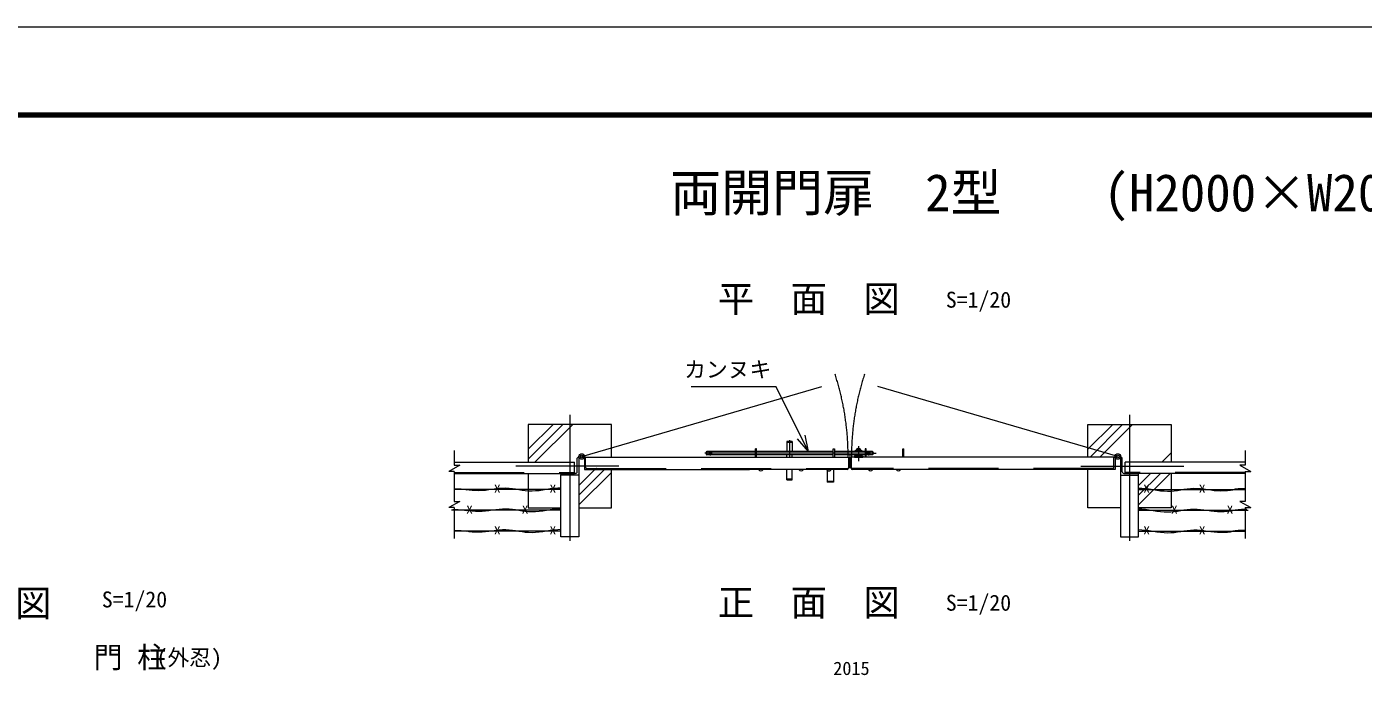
# Model space of a CAD drawing. Units: millimetres, scale not verified. Extents: x -5936 to 5936, y -4198 to 4198.
# Drawn here: x -1380 to 3432, y 1861 to 4198 of the extents above; entities that cross this region are included whole.
import ezdxf
from ezdxf.enums import TextEntityAlignment as Align

# ---------------------------------------------------------------- set-up
doc = ezdxf.new("R2010")
doc.units = ezdxf.units.MM
doc.header["$LTSCALE"] = 30
for name, pattern in [('USER1', [58, 30, -9, 2.5, -5, 2.5, -9]), ('USER2', [12.6, 8.4, -4.2]), ('USER3', [50.5, 30, -9, 2.5, -9])]:
    doc.linetypes.add(name, pattern=pattern)
doc.layers.add('0-0_D-TTL-TXT', color=7, linetype='Continuous')
for name, color, linetype, lineweight in [('0-1_27', 3, 'Continuous', 9), ('0-2_D-STR1', 1, 'Continuous', 9), ('0-3_D-STR-TXT', 7, 'Continuous', 9), ('0-4_30', 7, 'Continuous', 9), ('0-5_D-STR4', 7, 'Continuous', 9), ('0-7_22', 7, 'Continuous', 9), ('0-8_D-STR-DIM', 7, 'Continuous', 9), ('0-B_D-DCR-HCH', 7, 'Continuous', 9), ('0-C_1', 7, 'Continuous', 9), ('0-F_D-TTL', 7, 'Continuous', 9)]:
    doc.layers.add(name, color=color, linetype=linetype, lineweight=lineweight)
doc.styles.add('ＭＳ ゴシック', font='')
doc.styles.get('ＭＳ ゴシック').set_extended_font_data('MS Gothic')

# ---------------------------------------------------------------- blocks, each defined once
blk = doc.blocks.new('G76')
at = {"layer": '0-C_1'}
for q in [(215312.7, 206638.4), (217659.3, 200972.3), (218490.6, 201393.2)]:
    blk.add_line((218860.3, 199631.6), q, dxfattribs=at)

msp = doc.modelspace()

# ---------------------------------------------------------------- linework, layer by layer
at = {"layer": '0-1_27', "linetype": 'USER1'}
for p, q in [((617.99, 2648.84), (1538.67, 2917.25)), ((2547.99, 2648.84), (1627.32, 2917.25))]:
    msp.add_line(p, q, dxfattribs=at)
at = {"layer": '0-1_27'}
for p, q in [((1356.91, 2703.46), (1356.91, 2667.46)), ((1375.91, 2703.46), (1356.91, 2703.46)), ((1375.91, 2703.46), (1375.91, 2667.46)), ((1068.41, 2667.46), (1066.41, 2665.46)), ((1066.41, 2665.46), (1066.41, 2656.46)), ((1066.41, 2656.46), (1068.41, 2654.46)), ((1242.99, 2667.46), (1068.41, 2667.46)), ((1068.41, 2667.46), (1068.41, 2654.46)), ((1242.99, 2654.46), (1068.41, 2654.46)), ((1242.99, 2646.96), (1242.99, 2676.46)), ((1247.49, 2676.46), (1242.99, 2676.46)), ((1247.49, 2646.96), (1247.49, 2676.46)), ((1523.49, 2667.46), (1247.49, 2667.46)), ((1523.49, 2654.46), (1247.49, 2654.46)), ((1356.91, 2646.96), (1356.91, 2654.46)), ((1375.91, 2646.96), (1375.91, 2654.46)), ((1523.49, 2646.96), (1523.49, 2676.46)), ((1523.49, 2676.46), (1527.99, 2676.46)), ((1527.99, 2676.46), (1527.99, 2646.96)), ((1637.99, 2667.46), (1527.99, 2667.46)), ((1637.99, 2654.46), (1527.99, 2654.46)), ((1599.49, 2649.96), (1629.49, 2649.96)), ((1599.49, 2649.96), (1599.49, 2646.96)), ((1599.49, 2646.96), (1629.49, 2646.96)), ((1628.99, 2651.56), (1599.99, 2651.56)), ((1599.99, 2651.56), (1599.99, 2649.96)), ((1612.89, 2654.46), (1612.89, 2651.56)), ((1616.09, 2654.46), (1616.09, 2651.56)), ((1628.99, 2651.56), (1628.99, 2649.96)), ((1629.49, 2649.96), (1629.49, 2646.96)), ((1637.99, 2676.46), (1637.99, 2646.96)), ((1642.49, 2676.46), (1637.99, 2676.46)), ((1642.49, 2646.96), (1642.49, 2676.46)), ((1664.41, 2667.46), (1642.49, 2667.46)), ((1664.41, 2654.46), (1642.49, 2654.46)), ((1664.41, 2654.46), (1664.41, 2667.46)), ((1666.41, 2665.46), (1664.41, 2667.46)), ((1666.41, 2656.46), (1664.41, 2654.46)), ((1666.41, 2665.46), (1666.41, 2656.46)), ((1773.49, 2646.96), (1773.49, 2676.46)), ((1773.49, 2676.46), (1777.99, 2676.46)), ((1777.99, 2646.96), (1777.99, 2676.46)), ((1356.91, 2564.46), (1356.91, 2601.96)), ((1375.91, 2564.46), (1375.91, 2601.96)), ((1501.99, 2601.96), (1501.99, 2556.96)), ((1523.99, 2601.96), (1523.99, 2556.96)), ((1356.91, 2564.46), (1375.91, 2564.46)), ((1523.99, 2556.96), (1501.99, 2556.96)), ((542.99, 2530), (159.18, 2530)), ((2622.99, 2530), (3006.81, 2530)), ((542.99, 2455), (148.65, 2455)), ((2622.99, 2455), (3017.33, 2455)), ((542.99, 2380), (159.18, 2380)), ((2622.99, 2380), (3006.81, 2380))]:
    msp.add_line(p, q, dxfattribs=at)
at = {"layer": '0-1_27', "linetype": 'USER2'}
for p, q in [((1375.91, 2698.96), (1356.91, 2698.96)), ((1076.91, 2654.46), (1076.91, 2667.46)), ((1085.91, 2654.46), (1085.91, 2667.46)), ((1646.91, 2654.46), (1646.91, 2667.46)), ((1655.91, 2654.46), (1655.91, 2667.46)), ((1356.91, 2568.96), (1375.91, 2568.96)), ((1501.99, 2559.96), (1523.99, 2559.96))]:
    msp.add_line(p, q, dxfattribs=at)
at = {"layer": '0-1_27', "linetype": 'USER3'}
for p, q in [((1366.41, 2707.65), (1366.41, 2646.96)), ((1669.84, 2660.96), (1061.09, 2660.96)), ((1081.41, 2652.71), (1081.41, 2669.21)), ((1627.82, 2668.86), (1601.17, 2668.86)), ((1614.49, 2686.72), (1614.49, 2676.19)), ((1614.49, 2679.08), (1614.49, 2631.58)), ((1651.41, 2652.71), (1651.41, 2669.21)), ((1664.87, 2660.96), (1677.62, 2660.96))]:
    msp.add_line(p, q, dxfattribs=at)
at = {"layer": '0-1_27'}
for points in [[(159.18, 2532.94), (160.92, 2532.99), (172.68, 2532.77), (184.25, 2532.02), (195.63, 2530.72), (203.9, 2529.37)], [(542.99, 2535.37), (531.23, 2535), (517.94, 2533.94), (504.53, 2532.22), (490.99, 2529.85), (477.53, 2527.48), (464.36, 2525.76), (451.48, 2524.68), (438.88, 2524.26), (426.58, 2524.48), (414.56, 2525.36), (402.82, 2526.88), (391.38, 2529.05), (380, 2531.26), (368.45, 2532.87), (356.75, 2533.9), (344.88, 2534.35), (332.84, 2534.2), (320.65, 2533.47), (308.29, 2532.16), (295.77, 2530.25), (283.26, 2528.32), (270.94, 2526.93), (258.81, 2526.08), (246.87, 2525.76), (235.11, 2525.98), (223.54, 2526.73), (212.16, 2528.02), (203.9, 2529.37)], [(2622.99, 2535.37), (2634.75, 2535), (2648.04, 2533.94), (2661.46, 2532.22), (2675, 2529.85), (2688.46, 2527.48), (2701.62, 2525.76), (2714.51, 2524.68), (2727.1, 2524.26), (2739.41, 2524.48), (2751.43, 2525.36), (2763.16, 2526.88), (2774.61, 2529.05), (2785.99, 2531.26), (2797.53, 2532.87), (2809.24, 2533.9), (2821.11, 2534.35), (2833.14, 2534.2), (2845.34, 2533.47), (2857.69, 2532.16), (2870.21, 2530.25), (2882.72, 2528.32), (2895.04, 2526.93), (2907.17, 2526.08), (2919.12, 2525.76), (2930.88, 2525.98), (2942.45, 2526.73), (2953.83, 2528.02), (2962.09, 2529.37)], [(3006.81, 2532.94), (3005.06, 2532.99), (2993.3, 2532.77), (2981.73, 2532.02), (2970.35, 2530.72), (2962.09, 2529.37)], [(153.64, 2457.8), (160.92, 2457.99), (172.68, 2457.77), (184.25, 2457.02), (195.63, 2455.72), (203.9, 2454.37)], [(542.99, 2460.37), (531.23, 2460), (517.94, 2458.94), (504.53, 2457.22), (490.99, 2454.85), (477.53, 2452.48), (464.36, 2450.76), (451.48, 2449.68), (438.88, 2449.26), (426.58, 2449.48), (414.56, 2450.36), (402.82, 2451.88), (391.38, 2454.05), (380, 2456.26), (368.45, 2457.87), (356.75, 2458.9), (344.88, 2459.35), (332.84, 2459.2), (320.65, 2458.47), (308.29, 2457.16), (295.77, 2455.25), (283.26, 2453.32), (270.94, 2451.93), (258.81, 2451.08), (246.87, 2450.76), (235.11, 2450.98), (223.54, 2451.73), (212.16, 2453.02), (203.9, 2454.37)], [(2622.99, 2460.37), (2634.75, 2460), (2648.04, 2458.94), (2661.46, 2457.22), (2675, 2454.85), (2688.46, 2452.48), (2701.62, 2450.76), (2714.51, 2449.68), (2727.1, 2449.26), (2739.41, 2449.48), (2751.43, 2450.36), (2763.16, 2451.88), (2774.61, 2454.05), (2785.99, 2456.26), (2797.53, 2457.87), (2809.24, 2458.9), (2821.11, 2459.35), (2833.14, 2459.2), (2845.34, 2458.47), (2857.69, 2457.16), (2870.21, 2455.25), (2882.72, 2453.32), (2895.04, 2451.93), (2907.17, 2451.08), (2919.12, 2450.76), (2930.88, 2450.98), (2942.45, 2451.73), (2953.83, 2453.02), (2962.09, 2454.37)], [(3012.35, 2457.8), (3005.06, 2457.99), (2993.3, 2457.77), (2981.73, 2457.02), (2970.35, 2455.72), (2962.09, 2454.37)], [(159.18, 2382.94), (160.92, 2382.99), (172.68, 2382.77), (184.25, 2382.02), (195.63, 2380.72), (203.9, 2379.37)], [(542.99, 2385.37), (531.23, 2385), (517.94, 2383.94), (504.53, 2382.22), (490.99, 2379.85), (477.53, 2377.48), (464.36, 2375.76), (451.48, 2374.68), (438.88, 2374.26), (426.58, 2374.48), (414.56, 2375.36), (402.82, 2376.88), (391.38, 2379.05), (380, 2381.26), (368.45, 2382.87), (356.75, 2383.9), (344.88, 2384.35), (332.84, 2384.2), (320.65, 2383.47), (308.29, 2382.16), (295.77, 2380.25), (283.26, 2378.32), (270.94, 2376.93), (258.81, 2376.08), (246.87, 2375.76), (235.11, 2375.98), (223.54, 2376.73), (212.16, 2378.02), (203.9, 2379.37)], [(2622.99, 2385.37), (2634.75, 2385), (2648.04, 2383.94), (2661.46, 2382.22), (2675, 2379.85), (2688.46, 2377.48), (2701.62, 2375.76), (2714.51, 2374.68), (2727.1, 2374.26), (2739.41, 2374.48), (2751.43, 2375.36), (2763.16, 2376.88), (2774.61, 2379.05), (2785.99, 2381.26), (2797.53, 2382.87), (2809.24, 2383.9), (2821.11, 2384.35), (2833.14, 2384.2), (2845.34, 2383.47), (2857.69, 2382.16), (2870.21, 2380.25), (2882.72, 2378.32), (2895.04, 2376.93), (2907.17, 2376.08), (2919.12, 2375.76), (2930.88, 2375.98), (2942.45, 2376.73), (2953.83, 2378.02), (2962.09, 2379.37)], [(3006.81, 2382.94), (3005.06, 2382.99), (2993.3, 2382.77), (2981.73, 2382.02), (2970.35, 2380.72), (2962.09, 2379.37)]]:
    msp.add_lwpolyline(points, dxfattribs=at)
for centre, radius in [((617.99, 2648.84), 10), ((617.99, 2648.84), 5), ((2547.99, 2648.84), 10), ((2547.99, 2648.84), 5)]:
    msp.add_circle(centre, radius, dxfattribs=at)
at = {"layer": '0-1_27', "linetype": 'USER1'}
for centre, start, end in [((617.99, 2648.84), 359.82796, 18.05503), ((2547.99, 2648.84), 161.94497, 180.17204)]:
    msp.add_arc(centre, 959, start, end, dxfattribs=at)
at = {"layer": '0-1_27'}
for radius, start, end in [(9.55, 351.57063, 188.42936), (8.35, 350.34838, 189.65161), (8.1, 350.04748, 189.95252), (6.5, 347.56244, 192.43755)]:
    msp.add_arc((1614.49, 2668.86), radius, start, end, dxfattribs=at)
at = {"layer": '0-2_D-STR1', "linetype": 'USER3'}
for p, q in [((575.49, 2798.78), (575.49, 2344.91)), ((2590.49, 2798.78), (2590.49, 2344.91)), ((751.46, 2614.46), (380.64, 2614.46)), ((2414.53, 2614.46), (2785.34, 2614.46))]:
    msp.add_line(p, q, dxfattribs=at)
at = {"layer": '0-2_D-STR1'}
for p, q in [((627.99, 2646.96), (1577.99, 2646.96)), ((627.99, 2646.96), (628.99, 2646.96)), ((627.99, 2646.96), (627.99, 2601.96)), ((1577.99, 2646.96), (1577.99, 2606.96)), ((1582.99, 2654.46), (1582.99, 2606.96)), ((2537.99, 2646.96), (1587.99, 2646.96)), ((1587.99, 2646.96), (1587.99, 2606.96)), ((2537.99, 2646.96), (2536.99, 2646.96)), ((2537.99, 2646.96), (2537.99, 2601.96)), ((3006.81, 2670), (3006.81, 2617.14)), ((159.18, 2627.96), (591.99, 2627.96)), ((591.99, 2587.96), (591.99, 2627.96)), ((627.99, 2601.96), (672.99, 2601.96)), ((631.99, 2609.96), (631.99, 2643.96)), ((635.99, 2605.96), (669.99, 2605.96)), ((672.99, 2601.96), (672.99, 2602.96)), ((672.99, 2601.96), (1222.23, 2601.96)), ((1532.99, 2601.96), (1222.23, 2601.96)), ((1532.99, 2601.96), (1222.23, 2601.96)), ((1572.99, 2601.96), (1532.99, 2601.96)), ((2492.99, 2601.96), (1592.99, 2601.96)), ((2492.99, 2601.96), (2492.99, 2602.96)), ((2537.99, 2601.96), (2492.99, 2601.96)), ((2529.99, 2605.96), (2495.99, 2605.96)), ((2533.99, 2609.96), (2533.99, 2643.96)), ((3006.81, 2627.96), (2573.99, 2627.96)), ((2573.99, 2587.96), (2573.99, 2627.96)), ((2986.81, 2617.14), (3026.81, 2594.7)), ((3006.81, 2617.14), (2986.81, 2617.14)), ((159.18, 2594.7), (139.18, 2594.7)), ((159.18, 2594.7), (159.18, 2487.13)), ((159.18, 2587.96), (591.99, 2587.96)), ((542.99, 2359.33), (542.99, 2581.96)), ((607.99, 2581.96), (607.99, 2359.33)), ((2557.99, 2581.96), (2557.99, 2359.33)), ((3006.81, 2587.96), (2573.99, 2587.96)), ((2622.99, 2359.33), (2622.99, 2581.96)), ((3006.81, 2594.7), (3006.81, 2487.13)), ((3006.81, 2594.7), (3026.81, 2594.7)), ((179.18, 2487.13), (139.18, 2464.68)), ((159.18, 2464.68), (139.18, 2464.68)), ((159.18, 2487.13), (179.18, 2487.13)), ((159.18, 2464.68), (159.18, 2353.32)), ((2986.81, 2487.13), (3026.81, 2464.68)), ((3006.81, 2487.13), (2986.81, 2487.13)), ((3006.81, 2464.68), (3026.81, 2464.68)), ((3006.81, 2464.68), (3006.81, 2353.32)), ((607.99, 2359.33), (542.99, 2359.33)), ((2557.99, 2359.33), (2622.99, 2359.33))]:
    msp.add_line(p, q, dxfattribs=at)
at = {"layer": '0-2_D-STR1', "linetype": 'USER2'}
for p, q in [((669.99, 2605.96), (1577.89, 2605.96)), ((2495.99, 2605.96), (1588.09, 2605.96)), ((159.18, 2590.96), (591.99, 2590.96)), ((3006.81, 2590.96), (2573.99, 2590.96))]:
    msp.add_line(p, q, dxfattribs=at)
at = {"layer": '0-2_D-STR1'}
msp.add_lwpolyline([(159.18, 2670), (159.18, 2617.14), (179.18, 2617.14), (139.18, 2594.7)], dxfattribs=at)
for centre, radius, start, end in [((628.99, 2643.96), 3, 0, 90), ((2536.99, 2643.96), 3, 90, 180), ((635.99, 2609.96), 4, 180.00001, 270.00011), ((669.99, 2602.96), 3, 0, 90.00011), ((1572.99, 2606.96), 5, 270, 0), ((1592.99, 2606.96), 5, 180, 270), ((2495.99, 2602.96), 3, 89.99989, 180), ((2529.99, 2609.96), 4, 269.99989, 359.99999)]:
    msp.add_arc(centre, radius, start, end, dxfattribs=at)
at = {"layer": '0-3_D-STR-TXT'}
msp.add_line((1012.03, 2901.02), (1316.26, 2901.02), dxfattribs=at)
at = {"layer": '0-4_30'}
for p, q in [((1608.19, 2652.76), (1612.89, 2652.76)), ((1608.19, 2652.76), (1608.19, 2651.56)), ((1608.19, 2651.56), (1620.79, 2651.56)), ((1608.61, 2654.46), (1608.61, 2652.76)), ((1611.49, 2654.46), (1611.49, 2652.76)), ((1616.09, 2652.76), (1620.79, 2652.76)), ((1617.49, 2654.46), (1617.49, 2652.76)), ((1620.37, 2654.46), (1620.37, 2652.76)), ((1620.79, 2652.76), (1620.79, 2651.56))]:
    msp.add_line(p, q, dxfattribs=at)
for centre, end in [((1262.99, 2606.7), 329.78404), ((1407.99, 2606.7), 329.784), ((1507.99, 2606.7), 230.4092), ((1657.99, 2606.7), 329.78404), ((1757.99, 2606.7), 329.78404)]:
    msp.add_arc(centre, 9.41, 210.21596, end, dxfattribs=at)
at = {"layer": '0-4_30', "linetype": 'USER2'}
msp.add_arc((1507.99, 2606.7), 9.41, 230.4092, 329.78404, dxfattribs=at)
at = {"layer": '0-5_D-STR4'}
for p, q in [((725.49, 2764.46), (425.49, 2764.46)), ((425.49, 2764.46), (425.49, 2627.96)), ((725.49, 2646.96), (725.49, 2764.46)), ((2440.49, 2764.46), (2740.49, 2764.46)), ((2440.49, 2646.96), (2440.49, 2764.46)), ((2740.49, 2764.46), (2740.49, 2627.96)), ((425.49, 2587.96), (425.49, 2464.46)), ((2740.49, 2587.96), (2740.49, 2464.46)), ((425.49, 2464.46), (542.99, 2464.46)), ((2740.49, 2464.46), (2622.99, 2464.46))]:
    msp.add_line(p, q, dxfattribs=at)
for points in [[(607.99, 2464.46), (725.49, 2464.46), (725.49, 2601.96)], [(2557.99, 2464.46), (2440.49, 2464.46), (2440.49, 2601.96)]]:
    msp.add_lwpolyline(points, dxfattribs=at)
at = {"layer": '0-7_22'}
for p, q in [((607.99, 2646.96), (606.49, 2646.96)), ((607.99, 2646.96), (607.99, 2581.96)), ((2557.99, 2646.96), (2559.49, 2646.96)), ((2557.99, 2646.96), (2557.99, 2581.96)), ((601.99, 2593.96), (601.99, 2642.46)), ((2563.99, 2593.96), (2563.99, 2642.46)), ((542.99, 2581.96), (542.99, 2583.46)), ((607.99, 2581.96), (542.99, 2581.96)), ((595.99, 2587.96), (547.49, 2587.96)), ((2557.99, 2581.96), (2622.99, 2581.96)), ((2569.99, 2587.96), (2618.49, 2587.96)), ((2622.99, 2581.96), (2622.99, 2583.46))]:
    msp.add_line(p, q, dxfattribs=at)
for centre, radius, start, end in [((606.49, 2642.46), 4.5, 90, 180), ((2559.49, 2642.46), 4.5, 0, 90), ((547.49, 2583.46), 4.5, 89.99993, 180), ((595.99, 2593.96), 6, 269.99994, 359.99999), ((2569.99, 2593.96), 6, 180.00001, 270.00006), ((2618.49, 2583.46), 4.5, 0, 90.00007)]:
    msp.add_arc(centre, radius, start, end, dxfattribs=at)
at = {"layer": '0-B_D-DCR-HCH'}
for p, q in [((425.49, 2639.55), (550.4, 2764.46)), ((425.49, 2674.91), (515.04, 2764.46)), ((449.26, 2627.96), (585.76, 2764.46)), ((2440.49, 2674.91), (2530.04, 2764.46)), ((2447.9, 2646.96), (2565.4, 2764.46)), ((2483.26, 2646.96), (2600.76, 2764.46)), ((2705.98, 2627.96), (2740.49, 2662.47)), ((607.99, 2509.62), (700.34, 2601.96)), ((607.99, 2544.97), (664.98, 2601.96)), ((607.99, 2474.26), (725.49, 2591.76)), ((2622.99, 2474.26), (2736.69, 2587.96)), ((2622.99, 2509.62), (2701.34, 2587.96)), ((2622.99, 2544.97), (2665.98, 2587.96))]:
    msp.add_line(p, q, dxfattribs=at)
at = {"layer": '0-F_D-TTL', "color": 2, "lineweight": 18}
msp.add_lwpolyline([(-5936, 4197.6), (5936, 4197.6), (5936, -4197.6), (-5936, -4197.6)], close=True, dxfattribs=at)
at = {"layer": '0-F_D-TTL'}
for points in [[(-5554.4, 3886.67), (5554.4, 3886.67), (5554.4, -3886.67), (-5554.4, -3886.67)], [(-5550.87, 3883.13), (5550.87, 3883.13), (5550.87, -3883.13), (-5550.87, -3883.13)], [(-5547.33, 3879.6), (5547.33, 3879.6), (5547.33, -3879.6), (-5547.33, -3879.6)], [(-5543.8, 3876.07), (5543.8, 3876.07), (5543.8, -3876.07), (-5543.8, -3876.07)], [(-5540.27, 3872.53), (5540.27, 3872.53), (5540.27, -3872.53), (-5540.27, -3872.53)]]:
    msp.add_lwpolyline(points, close=True, dxfattribs=at)

# ---------------------------------------------------------------- block references
at = {"layer": '0-3_D-STR-TXT', "xscale": 0.03333333, "yscale": 0.03333333}
msp.add_blockref('G76', (-5860.83, -3986.93), dxfattribs=at)

# ---------------------------------------------------------------- texts
at = {"layer": '0-0_D-TTL-TXT', "style": 'ＭＳ ゴシック'}
for s, height, p in [('両開門扉\u30002型\u3000\u3000(H2000×W2000)', 134.6, (936.23, 3491.91)), ('平\u3000面\u3000図', 96.11, (1107.52, 3139.92)), ('S=1/20', 57.62, (1928.72, 3167.77)), ('側\u3000面\u3000図', 96.11, (-1946.86, 2043.54)), ('S=1/20', 57.62, (-1110.02, 2087.72)), ('正\u3000面\u3000図', 96.11, (1107.52, 2046.26)), ('S=1/20', 57.62, (1928.72, 2075.91)), ('門 柱', 76.98, (-1139.93, 1863.73)), ('(外忍)', 57.62, (-912.9, 1878.24))]:
    msp.add_text(s, height=height, dxfattribs=at).set_placement(p, align=Align.BOTTOM_LEFT)
at = {"layer": '0-1_27', "style": 'ＭＳ ゴシック', "width": 1.2}
for p in [(302.09, 2509.72), (502.09, 2509.72), (2639.89, 2509.72), (2839.89, 2509.72), (202.09, 2434.72), (402.09, 2434.72), (2739.89, 2434.72), (2939.89, 2434.72), (302.09, 2359.72), (502.09, 2359.72), (2639.89, 2359.72), (2839.89, 2359.72)]:
    msp.add_text('X', height=28.81, dxfattribs=at).set_placement(p, align=Align.BOTTOM_LEFT)
at = {"layer": '0-3_D-STR-TXT', "style": 'ＭＳ ゴシック'}
msp.add_text('カンヌキ', height=57.62, dxfattribs=at).set_placement((986.34, 2916.53), align=Align.BOTTOM_LEFT)
at = {"layer": '0-8_D-STR-DIM', "style": 'ＭＳ ゴシック'}
msp.add_text('2015', height=48.17, dxfattribs=at).set_placement((1523.39, 1847.09), align=Align.BOTTOM_LEFT)

doc.saveas('drawing.dxf')
